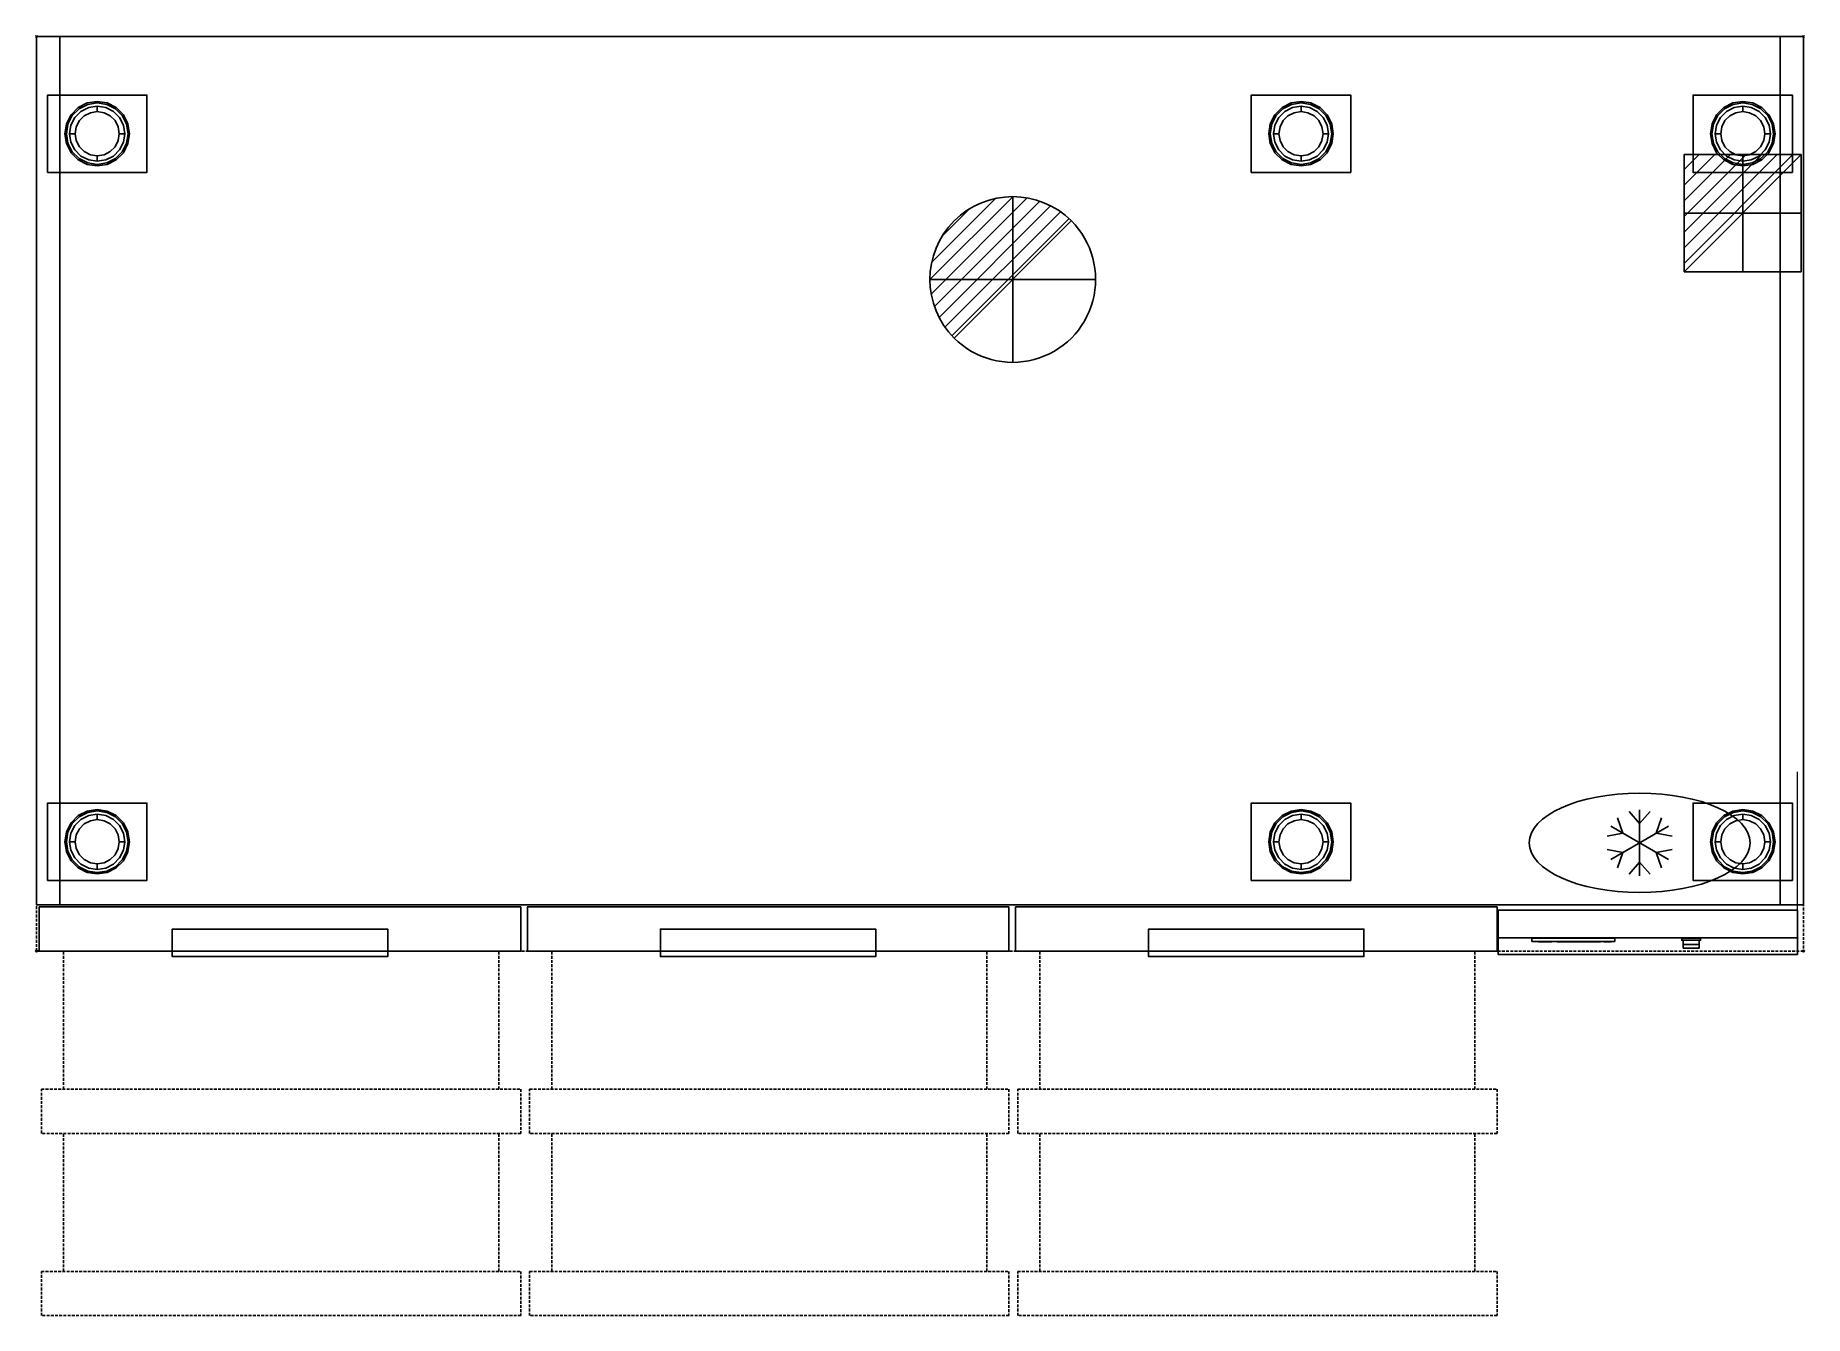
# Model space of a CAD drawing. Extents: x -1 to 1601, y -1027 to 132.
import ezdxf

# ---------------------------------------------------------------- set-up
doc = ezdxf.new("R2010")
doc.units = 0
doc.header["$PDMODE"] = 35
doc.linetypes.add('NASCOSTA', pattern=[0.381, 0.254, -0.127])
doc.layers.get('0').update_dxf_attribs({"lineweight": 13})
for name, color, linetype in [('IQ_200_2D', 1, 'Continuous'), ('IQ_200_3D', 1, 'Continuous'), ('IQ_204_2D', 7, 'Continuous'), ('IQ_204_3D', 7, 'Continuous'), ('IQ_BLUE_3D', 5, 'Continuous'), ('IQ_CON_DRAIN_INT', 7, 'Continuous'), ('IQ_CON_ELECTRICITY_INT', 7, 'Continuous'), ('IQ_GREEN_3D', 3, 'Continuous'), ('IQ_INS_3D', 3, 'Continuous'), ('IQ_RED_3D', 1, 'Continuous')]:
    doc.layers.add(name, color=color, linetype=linetype)

# ---------------------------------------------------------------- blocks, each defined once
blk = doc.blocks.new('ZNS-MC-BASECONTRPAN')
at = {"layer": 'IQ_200_3D'}
blk.add_3dface([(0, 0, -85), (0, 0, 0), (271.5, 0, 0), (271.5, 0, -85)], dxfattribs=at)
at = {"layer": 'IQ_BLUE_3D', "ltscale": 0.7}
blk.add_3dface([(36.5, -3.6, -29.6), (48.7, -3.6, -29.6), (48.7, -3.6, -40), (36.5, -3.6, -40)], dxfattribs=at)
at = {"layer": 'IQ_GREEN_3D', "ltscale": 0.7}
blk.add_3dface([(95.6, -3.6, -31), (102.6, -3.6, -31), (102.6, -3.6, -39), (95.6, -3.6, -39)], dxfattribs=at)
at = {"layer": 'IQ_RED_3D', "ltscale": 0.7}
blk.add_3dface([(53.4, -3.6, -30.1), (92.6, -3.6, -30.1), (92.6, -3.6, -40), (53.4, -3.6, -40)], dxfattribs=at)
at = {"layer": 'IQ_RED_3D'}
for points, invisible_edges in [([(167.6, -6.1, -35), (167.6, -2.2, -35), (167.6, -2.2, -23.8), (167.6, -9.3, -23.8)], 1), ([(167.6, -2.2, -35), (182, -2.2, -35), (182, -2.2, -23.8), (167.6, -2.2, -23.8)], 1), ([(167.6, -6.1, -46.2), (167.6, -2.2, -46.2), (167.6, -2.2, -35), (167.6, -6.1, -35)], 4), ([(167.6, -2.2, -46.2), (182, -2.2, -46.2), (182, -2.2, -35), (167.6, -2.2, -35)], 4), ([(167.6, -6.1, -35), (167.6, -9.3, -23.8), (182, -9.3, -23.8), (182, -6.1, -35)], 8), ([(167.6, -6.1, -46.2), (167.6, -6.1, -35), (182, -6.1, -35), (182, -6.1, -46.2)], 2), ([(182, -6.1, -35), (182, -9.3, -23.8), (182, -2.2, -23.8), (182, -2.2, -35)], 8), ([(182, -6.1, -46.2), (182, -6.1, -35), (182, -2.2, -35), (182, -2.2, -46.2)], 2), ([(192.1, -6.1, -35), (206.5, -6.1, -35), (206.5, -2.2, -35), (192.1, -2.2, -35)], 15), ([(192.1, -6.1, -35), (192.1, -2.2, -35), (206.5, -2.2, -35), (206.5, -6.1, -35)], 15)]:
    blk.add_3dface(points, dxfattribs=dict(at, invisible_edges=invisible_edges))
for points in [[(167.6, -9.3, -23.8), (167.6, -2.2, -23.8), (182, -2.2, -23.8), (182, -9.3, -23.8)], [(167.6, -6.1, -46.2), (182, -6.1, -46.2), (182, -2.2, -46.2), (167.6, -2.2, -46.2)]]:
    blk.add_3dface(points, dxfattribs=at)
at = {"layer": 'IQ_204_3D', "ltscale": 0.7}
mesh = blk.add_polyface(dxfattribs=at)
corners = [(30.6, -3.3, -47.5), (105.6, -3.3, -47.5), (105.6, -0.3, -47.5), (30.6, -0.3, -47.5), (30.6, -3.3, -22.5), (105.6, -3.3, -22.5), (105.6, -0.3, -22.5), (30.6, -0.3, -22.5)]
mesh.append_faces([[corners[k] for k in face] for face in [(0, 3, 2, 1), (4, 5, 6, 7), (0, 1, 5, 4), (3, 7, 6, 2), (0, 4, 7, 3), (1, 2, 6, 5)]])
at = {"layer": 'IQ_204_3D'}
mesh = blk.add_polyface(dxfattribs=at)
corners = [(166.3, -2.2, -47.5), (166.3, -2.2, -22.5), (166.3, -0.3, -22.5), (166.3, -0.3, -47.5), (183.3, -2.2, -47.5), (183.3, -2.2, -22.5), (183.3, -0.3, -22.5), (183.3, -0.3, -47.5)]
mesh.append_faces([[corners[k] for k in face] for face in [(0, 3, 2, 1), (4, 5, 6, 7), (0, 1, 5, 4), (3, 7, 6, 2), (0, 4, 7, 3), (1, 2, 6, 5)]])
blk = doc.blocks.new('ZNS-MC-BASEREFUNIT')
blk.add_line((295.5, 70, 155), (295.5, 195.3, 155))
at = {"layer": 'IQ_200_3D'}
for points in [[(24.5, 70, 155), (24.5, 70, 600), (295.5, 70, 600), (295.5, 70, 155)], [(24.5, 70, 600), (24.5, 30, 600), (295.5, 30, 600), (295.5, 70, 600)], [(24.5, 30, 155), (24.5, 70, 155), (295.5, 70, 155), (295.5, 30, 155)], [(295.5, 30, 500), (24.5, 30, 500), (24.5, 45, 500), (295.5, 45, 500)], [(24.5, 45, 500), (24.5, 45, 585), (295.5, 45, 585), (295.5, 45, 500)], [(24.5, 30, 585), (24.5, 45, 585), (295.5, 45, 585), (295.5, 30, 585)], [(24.5, 30, 500), (24.5, 30, 155), (295.5, 30, 155), (295.5, 30, 500)], [(295.5, 30, 600), (24.5, 30, 600), (24.5, 30, 585), (295.5, 30, 585)]]:
    blk.add_3dface(points, dxfattribs=at)
for points, invisible_edges in [([(24.5, 45, 585), (24.5, 70, 600), (24.5, 70, 155), (24.5, 45, 500)], 5), ([(24.5, 45, 500), (24.5, 30, 500), (24.5, 30, 155), (24.5, 70, 155)], 8), ([(24.5, 70, 600), (24.5, 45, 585), (24.5, 30, 585), (24.5, 30, 600)], 1), ([(295.5, 45, 585), (295.5, 70, 600), (295.5, 70, 155), (295.5, 45, 500)], 5), ([(295.5, 45, 500), (295.5, 30, 500), (295.5, 30, 155), (295.5, 70, 155)], 8), ([(295.5, 70, 600), (295.5, 45, 585), (295.5, 30, 585), (295.5, 30, 600)], 1)]:
    blk.add_3dface(points, dxfattribs=dict(at, invisible_edges=invisible_edges))
blk = doc.blocks.new('*X4')
at = {"color": 0}
for p, q in [((286.774344, 2204.447934), (296.618251, 2214.291842)), ((286.774344, 2205.862148), (295.204037, 2214.291842)), ((286.774344, 2207.276361), (293.789824, 2214.291842)), ((286.774344, 2208.690575), (292.37561, 2214.291842)), ((286.774344, 2210.104788), (290.961397, 2214.291842)), ((286.774344, 2211.519002), (289.547183, 2214.291842)), ((286.774344, 2212.933216), (288.13297, 2214.291842))]:
    blk.add_line(p, q, dxfattribs=at)
blk = doc.blocks.new('ELECTRICITY')
for p, q in [((2.121, 2.121), (-2.121, 2.121)), ((-2.121, 2.121), (-2.121, -2.121)), ((-2.121, -2.121), (2.121, 2.121)), ((2.121, -2.121), (2.121, 2.121)), ((-2.121, -2.121), (2.121, -2.121))]:
    blk.add_line(p, q)
at = {"extrusion": (-1, 0, 0)}
for p, q in [((0, -2.121, 2.121), (0, 2.121, 2.121)), ((0, 2.121, -2.121), (0, -2.121, -2.121)), ((0, 2.121, 2.121), (0, 2.121, -2.121)), ((0, 2.121, -2.121), (0, -2.121, 2.121)), ((0, -2.121, -2.121), (0, -2.121, 2.121))]:
    blk.add_line(p, q, dxfattribs=at)
at = {"extrusion": (0, -1, 0)}
for p, q in [((2.121, 0, 2.121), (-2.121, 0, 2.121)), ((-2.121, 0, -2.121), (2.121, 0, -2.121)), ((-2.121, 0, 2.121), (-2.121, 0, -2.121)), ((-2.121, 0, -2.121), (2.121, 0, 2.121)), ((2.121, 0, -2.121), (2.121, 0, 2.121))]:
    blk.add_line(p, q, dxfattribs=at)
at = {"xscale": 0.4000000000000909, "yscale": 0.4000000000000909, "zscale": 0.4000000000000909}
blk.add_blockref('*X4', (-116.831, -883.595), dxfattribs=at)
at = {"extrusion": (-1, 0, 0), "xscale": 0.3999999999999773, "yscale": 0.3999999999999773, "zscale": 0.3999999999999773}
blk.add_blockref('*X4', (-116.831, -883.595), dxfattribs=at)
at = {"extrusion": (0, -1, 0), "xscale": 0.4000000000000909, "yscale": 0.4000000000000909, "zscale": 0.4000000000000909}
blk.add_blockref('*X4', (-116.831, -883.595), dxfattribs=at)
blk = doc.blocks.new('PQ-MC-LEG200')
at = {"layer": 'IQ_200_3D'}
for points in [[(-45, -35, 198), (-45, 35, 198), (45, 35, 198), (45, -35, 198)], [(-45, -35, 200), (45, -35, 200), (45, 35, 200), (-45, 35, 200)], [(-45, 35, 198), (-45, 35, 200), (45, 35, 200), (45, 35, 198)], [(-45, -35, 198), (-45, -35, 200), (-45, 35, 200), (-45, 35, 198)], [(45, -35, 198), (45, 35, 198), (45, 35, 200), (45, -35, 200)], [(-45, -35, 198), (45, -35, 198), (45, -35, 200), (-45, -35, 200)]]:
    blk.add_3dface(points, dxfattribs=at)
for points, invisible_edges in [([(-27.8, 9, 198), (-27.8, 9, 71), (-23.7, 17.2, 71), (-23.7, 17.2, 198)], 5), ([(-27.8, 9, 71), (-26.5, 8.6, 66), (-22.6, 16.4, 66), (-23.7, 17.2, 71)], 5), ([(-23.7, 17.2, 198), (-23.7, 17.2, 71), (-17.2, 23.7, 71), (-17.2, 23.7, 198)], 5), ([(-23.7, 17.2, 71), (-22.6, 16.4, 66), (-16.4, 22.6, 66), (-17.2, 23.7, 71)], 5), ([(-14.7, 20.2, 66), (-14.7, 20.2, 5), (-20.2, 14.7, 5), (-20.2, 14.7, 66)], 5), ([(-14.7, 20.2, 5), (-13.8, 19, 1.5), (-19, 13.8, 1.5), (-20.2, 14.7, 5)], 7), ([(-13.8, 19, 1.5), (-11.8, 16.2), (-16.2, 11.8), (-19, 13.8, 1.5)], 13), ([(-17.2, 23.7, 198), (-17.2, 23.7, 71), (-9, 27.8, 71), (-9, 27.8, 198)], 5), ([(-17.2, 23.7, 71), (-16.4, 22.6, 66), (-8.6, 26.5, 66), (-9, 27.8, 71)], 5), ([(-7.7, 23.8, 66), (-7.7, 23.8, 5), (-14.7, 20.2, 5), (-14.7, 20.2, 66)], 5), ([(-7.7, 23.8, 5), (-7.3, 22.4, 1.5), (-13.8, 19, 1.5), (-14.7, 20.2, 5)], 7), ([(-7.3, 22.4, 1.5), (-6.2, 19), (-11.8, 16.2), (-13.8, 19, 1.5)], 13), ([(-9, 27.8, 198), (-9, 27.8, 71), (0, 29.2, 71), (0, 29.2, 198)], 1), ([(-9, 27.8, 71), (-8.6, 26.5, 66), (0, 27.9, 66), (0, 29.2, 71)], 1), ([(0, 25, 66), (0, 25, 5), (-7.7, 23.8, 5), (-7.7, 23.8, 66)], 4), ([(0, 25, 5), (0, 23.5, 1.5), (-7.3, 22.4, 1.5), (-7.7, 23.8, 5)], 6), ([(0, 23.5, 1.5), (0, 20), (-6.2, 19), (-7.3, 22.4, 1.5)], 12), ([(0, 29.2, 198), (0, 29.2, 71), (9, 27.8, 71), (9, 27.8, 198)], 4), ([(0, 29.2, 71), (0, 27.9, 66), (8.6, 26.5, 66), (9, 27.8, 71)], 4), ([(7.7, 23.8, 66), (7.7, 23.8, 5), (0, 25, 5), (0, 25, 66)], 1), ([(7.7, 23.8, 5), (7.3, 22.4, 1.5), (0, 23.5, 1.5), (0, 25, 5)], 3), ([(7.3, 22.4, 1.5), (6.2, 19), (0, 20), (0, 23.5, 1.5)], 9), ([(13.8, 19, 1.5), (11.8, 16.2), (6.2, 19), (7.3, 22.4, 1.5)], 13), ([(14.7, 20.2, 5), (13.8, 19, 1.5), (7.3, 22.4, 1.5), (7.7, 23.8, 5)], 7), ([(14.7, 20.2, 66), (14.7, 20.2, 5), (7.7, 23.8, 5), (7.7, 23.8, 66)], 5), ([(9, 27.8, 71), (8.6, 26.5, 66), (16.4, 22.6, 66), (17.2, 23.7, 71)], 5), ([(9, 27.8, 198), (9, 27.8, 71), (17.2, 23.7, 71), (17.2, 23.7, 198)], 5), ([(19, 13.8, 1.5), (16.2, 11.8), (11.8, 16.2), (13.8, 19, 1.5)], 13), ([(20.2, 14.7, 5), (19, 13.8, 1.5), (13.8, 19, 1.5), (14.7, 20.2, 5)], 7), ([(20.2, 14.7, 66), (20.2, 14.7, 5), (14.7, 20.2, 5), (14.7, 20.2, 66)], 5), ([(17.2, 23.7, 71), (16.4, 22.6, 66), (22.6, 16.4, 66), (23.7, 17.2, 71)], 5), ([(17.2, 23.7, 198), (17.2, 23.7, 71), (23.7, 17.2, 71), (23.7, 17.2, 198)], 5), ([(23.7, 17.2, 71), (22.6, 16.4, 66), (26.5, 8.6, 66), (27.8, 9, 71)], 5), ([(23.7, 17.2, 198), (23.7, 17.2, 71), (27.8, 9, 71), (27.8, 9, 198)], 5), ([(-29.2, 0, 198), (-29.2, 0, 71), (-27.8, 9, 71), (-27.8, 9, 198)], 4), ([(-29.2, 0, 71), (-27.9, 0, 66), (-26.5, 8.6, 66), (-27.8, 9, 71)], 4), ([(-27.8, -9, 198), (-27.8, -9, 71), (-29.2, 0, 71), (-29.2, 0, 198)], 1), ([(-27.8, -9, 71), (-26.5, -8.6, 66), (-27.9, 0, 66), (-29.2, 0, 71)], 1), ([(-23.8, 7.7, 66), (-23.8, 7.7, 5), (-25, 0, 5), (-25, 0, 66)], 1), ([(-23.8, 7.7, 5), (-22.4, 7.3, 1.5), (-23.5, 0, 1.5), (-25, 0, 5)], 3), ([(-25, 0, 66), (-25, 0, 5), (-23.8, -7.7, 5), (-23.8, -7.7, 66)], 4), ([(-25, 0, 5), (-23.5, 0, 1.5), (-22.4, -7.3, 1.5), (-23.8, -7.7, 5)], 6), ([(-20.2, 14.7, 66), (-20.2, 14.7, 5), (-23.8, 7.7, 5), (-23.8, 7.7, 66)], 5), ([(-20.2, 14.7, 5), (-19, 13.8, 1.5), (-22.4, 7.3, 1.5), (-23.8, 7.7, 5)], 7), ([(-22.4, 7.3, 1.5), (-19, 6.2), (-20, 0), (-23.5, 0, 1.5)], 9), ([(-23.5, 0, 1.5), (-20, 0), (-19, -6.2), (-22.4, -7.3, 1.5)], 12), ([(-19, 13.8, 1.5), (-16.2, 11.8), (-19, 6.2), (-22.4, 7.3, 1.5)], 13), ([(22.4, 7.3, 1.5), (19, 6.2), (16.2, 11.8), (19, 13.8, 1.5)], 13), ([(23.8, 7.7, 5), (22.4, 7.3, 1.5), (19, 13.8, 1.5), (20.2, 14.7, 5)], 7), ([(23.5, 0, 1.5), (20, 0), (19, 6.2), (22.4, 7.3, 1.5)], 12), ([(22.4, -7.3, 1.5), (19, -6.2), (20, 0), (23.5, 0, 1.5)], 9), ([(23.8, 7.7, 66), (23.8, 7.7, 5), (20.2, 14.7, 5), (20.2, 14.7, 66)], 5), ([(25, 0, 5), (23.5, 0, 1.5), (22.4, 7.3, 1.5), (23.8, 7.7, 5)], 6), ([(23.8, -7.7, 5), (22.4, -7.3, 1.5), (23.5, 0, 1.5), (25, 0, 5)], 3), ([(25, 0, 66), (25, 0, 5), (23.8, 7.7, 5), (23.8, 7.7, 66)], 4), ([(23.8, -7.7, 66), (23.8, -7.7, 5), (25, 0, 5), (25, 0, 66)], 1), ([(27.8, 9, 71), (26.5, 8.6, 66), (27.9, 0, 66), (29.2, 0, 71)], 1), ([(29.2, 0, 71), (27.9, 0, 66), (26.5, -8.6, 66), (27.8, -9, 71)], 4), ([(27.8, 9, 198), (27.8, 9, 71), (29.2, 0, 71), (29.2, 0, 198)], 1), ([(29.2, 0, 198), (29.2, 0, 71), (27.8, -9, 71), (27.8, -9, 198)], 4), ([(-23.7, -17.2, 71), (-22.6, -16.4, 66), (-26.5, -8.6, 66), (-27.8, -9, 71)], 5), ([(-23.7, -17.2, 198), (-23.7, -17.2, 71), (-27.8, -9, 71), (-27.8, -9, 198)], 5), ([(-23.8, -7.7, 5), (-22.4, -7.3, 1.5), (-19, -13.8, 1.5), (-20.2, -14.7, 5)], 7), ([(-23.8, -7.7, 66), (-23.8, -7.7, 5), (-20.2, -14.7, 5), (-20.2, -14.7, 66)], 5), ([(-22.4, -7.3, 1.5), (-19, -6.2), (-16.2, -11.8), (-19, -13.8, 1.5)], 13), ([(-20.2, -14.7, 5), (-19, -13.8, 1.5), (-13.8, -19, 1.5), (-14.7, -20.2, 5)], 7), ([(-20.2, -14.7, 66), (-20.2, -14.7, 5), (-14.7, -20.2, 5), (-14.7, -20.2, 66)], 5), ([(-19, -13.8, 1.5), (-16.2, -11.8), (-11.8, -16.2), (-13.8, -19, 1.5)], 13), ([(13.8, -19, 1.5), (11.8, -16.2), (16.2, -11.8), (19, -13.8, 1.5)], 13), ([(14.7, -20.2, 5), (13.8, -19, 1.5), (19, -13.8, 1.5), (20.2, -14.7, 5)], 7), ([(14.7, -20.2, 66), (14.7, -20.2, 5), (20.2, -14.7, 5), (20.2, -14.7, 66)], 5), ([(19, -13.8, 1.5), (16.2, -11.8), (19, -6.2), (22.4, -7.3, 1.5)], 13), ([(20.2, -14.7, 5), (19, -13.8, 1.5), (22.4, -7.3, 1.5), (23.8, -7.7, 5)], 7), ([(20.2, -14.7, 66), (20.2, -14.7, 5), (23.8, -7.7, 5), (23.8, -7.7, 66)], 5), ([(27.8, -9, 71), (26.5, -8.6, 66), (22.6, -16.4, 66), (23.7, -17.2, 71)], 5), ([(27.8, -9, 198), (27.8, -9, 71), (23.7, -17.2, 71), (23.7, -17.2, 198)], 5), ([(-17.2, -23.7, 71), (-16.4, -22.6, 66), (-22.6, -16.4, 66), (-23.7, -17.2, 71)], 5), ([(-17.2, -23.7, 198), (-17.2, -23.7, 71), (-23.7, -17.2, 71), (-23.7, -17.2, 198)], 5), ([(-9, -27.8, 71), (-8.6, -26.5, 66), (-16.4, -22.6, 66), (-17.2, -23.7, 71)], 5), ([(-9, -27.8, 198), (-9, -27.8, 71), (-17.2, -23.7, 71), (-17.2, -23.7, 198)], 5), ([(-14.7, -20.2, 5), (-13.8, -19, 1.5), (-7.3, -22.4, 1.5), (-7.7, -23.8, 5)], 7), ([(-14.7, -20.2, 66), (-14.7, -20.2, 5), (-7.7, -23.8, 5), (-7.7, -23.8, 66)], 5), ([(-13.8, -19, 1.5), (-11.8, -16.2), (-6.2, -19), (-7.3, -22.4, 1.5)], 13), ([(0, -29.2, 71), (0, -27.9, 66), (-8.6, -26.5, 66), (-9, -27.8, 71)], 4), ([(0, -29.2, 198), (0, -29.2, 71), (-9, -27.8, 71), (-9, -27.8, 198)], 4), ([(-7.7, -23.8, 5), (-7.3, -22.4, 1.5), (0, -23.5, 1.5), (0, -25, 5)], 3), ([(-7.7, -23.8, 66), (-7.7, -23.8, 5), (0, -25, 5), (0, -25, 66)], 1), ([(-7.3, -22.4, 1.5), (-6.2, -19), (0, -20), (0, -23.5, 1.5)], 9), ([(0, -23.5, 1.5), (0, -20), (6.2, -19), (7.3, -22.4, 1.5)], 12), ([(0, -25, 5), (0, -23.5, 1.5), (7.3, -22.4, 1.5), (7.7, -23.8, 5)], 6), ([(0, -25, 66), (0, -25, 5), (7.7, -23.8, 5), (7.7, -23.8, 66)], 4), ([(9, -27.8, 71), (8.6, -26.5, 66), (0, -27.9, 66), (0, -29.2, 71)], 1), ([(9, -27.8, 198), (9, -27.8, 71), (0, -29.2, 71), (0, -29.2, 198)], 1), ([(7.3, -22.4, 1.5), (6.2, -19), (11.8, -16.2), (13.8, -19, 1.5)], 13), ([(7.7, -23.8, 5), (7.3, -22.4, 1.5), (13.8, -19, 1.5), (14.7, -20.2, 5)], 7), ([(7.7, -23.8, 66), (7.7, -23.8, 5), (14.7, -20.2, 5), (14.7, -20.2, 66)], 5), ([(17.2, -23.7, 71), (16.4, -22.6, 66), (8.6, -26.5, 66), (9, -27.8, 71)], 5), ([(17.2, -23.7, 198), (17.2, -23.7, 71), (9, -27.8, 71), (9, -27.8, 198)], 5), ([(23.7, -17.2, 71), (22.6, -16.4, 66), (16.4, -22.6, 66), (17.2, -23.7, 71)], 5), ([(23.7, -17.2, 198), (23.7, -17.2, 71), (17.2, -23.7, 71), (17.2, -23.7, 198)], 5)]:
    blk.add_3dface(points, dxfattribs=dict(at, invisible_edges=invisible_edges))
blk = doc.blocks.new('*X7')
at = {"color": 0}
for p, q in [((313.99, 2209.04), (321.51, 2216.55)), ((314.11, 2207.74), (322.8, 2216.44)), ((314.16, 2210.62), (319.93, 2216.39)), ((314.4, 2206.62), (323.93, 2216.15)), ((314.82, 2205.62), (324.92, 2215.72)), ((315.1, 2212.98), (317.57, 2215.44)), ((315.35, 2204.74), (325.8, 2215.19)), ((315.99, 2203.96), (326.58, 2214.56))]:
    blk.add_line(p, q, dxfattribs=at)
blk = doc.blocks.new('DRAIN')
blk.add_line((-2.121, -2.121), (2.121, 2.121))
at = {"extrusion": (-1, 0, 0)}
blk.add_line((0, 2.121, -2.121), (0, -2.121, 2.121), dxfattribs=at)
at = {"extrusion": (0, -1, 0)}
blk.add_line((-2.121, 0, -2.121), (2.121, 0, 2.121), dxfattribs=at)
for start, end in [(45, 225), (225, 45)]:
    blk.add_arc((0, 0), 3, start, end)
at = {"extrusion": (-1, 0, 0)}
for start, end in [(45, 225), (225, 45)]:
    blk.add_arc((0, 0), 3, start, end, dxfattribs=at)
at = {"extrusion": (0, -1, 0)}
for start, end in [(45, 225), (225, 45)]:
    blk.add_arc((0, 0), 3, start, end, dxfattribs=at)
at = {"xscale": 0.4000000000000909, "yscale": 0.4000000000000909, "zscale": 0.4000000000000909}
blk.add_blockref('*X7', (-128.597, -883.621), dxfattribs=at)
at = {"extrusion": (-1, 0, 0), "xscale": 0.3999999999999773, "yscale": 0.3999999999999773, "zscale": 0.3999999999999773}
blk.add_blockref('*X7', (-128.597, -883.621), dxfattribs=at)
at = {"extrusion": (0, -1, 0), "xscale": 0.4000000000000909, "yscale": 0.4000000000000909, "zscale": 0.4000000000000909}
blk.add_blockref('*X7', (-128.597, -883.621), dxfattribs=at)

msp = doc.modelspace()

# ---------------------------------------------------------------- linework, layer by layer
at = {"layer": 'IQ_200_2D', "color": 7, "linetype": 'NASCOSTA', "ltscale": 10}
msp.add_lwpolyline([(0, 131), (1600, 131), (1600, -697), (0, -697)], close=True, dxfattribs=at)
at = {"layer": 'IQ_200_3D'}
for points, invisible_edges in [([(0, -655, 650), (0, -655, 200), (0, 131, 200), (0, 131, 650)], 8), ([(21, -655, 605), (21, -655, 200), (21, 131, 200), (21, 131, 605)], 8), ([(1579, -655, 605), (1579, -655, 200), (1579, 131, 200), (1579, 131, 605)], 8), ([(1600, -655, 650), (1600, -655, 200), (1600, 131, 200), (1600, 131, 650)], 8), ([(123, -697, 565), (2.5, -697, 430), (438.5, -697, 430), (318, -697, 565)], 5), ([(2.5, -697, 650), (123, -697, 635), (123, -697, 565), (2.5, -697, 430)], 5), ([(2.5, -697, 650), (123, -697, 635), (318, -697, 635), (438.5, -697, 650)], 5), ([(123, -697, 340), (2.5, -697, 205), (438.5, -697, 205), (318, -697, 340)], 5), ([(2.5, -697, 425), (123, -697, 410), (123, -697, 340), (2.5, -697, 205)], 5), ([(2.5, -697, 425), (123, -697, 410), (318, -697, 410), (438.5, -697, 425)], 5), ([(438.5, -697, 650), (318, -697, 635), (318, -697, 565), (438.5, -697, 430)], 5), ([(438.5, -697, 425), (318, -697, 410), (318, -697, 340), (438.5, -697, 205)], 5), ([(565, -697, 565), (444.5, -697, 430), (880.5, -697, 430), (760, -697, 565)], 5), ([(444.5, -697, 650), (565, -697, 635), (565, -697, 565), (444.5, -697, 430)], 5), ([(444.5, -697, 650), (565, -697, 635), (760, -697, 635), (880.5, -697, 650)], 5), ([(565, -697, 340), (444.5, -697, 205), (880.5, -697, 205), (760, -697, 340)], 5), ([(444.5, -697, 425), (565, -697, 410), (565, -697, 340), (444.5, -697, 205)], 5), ([(444.5, -697, 425), (565, -697, 410), (760, -697, 410), (880.5, -697, 425)], 5), ([(880.5, -697, 650), (760, -697, 635), (760, -697, 565), (880.5, -697, 430)], 5), ([(880.5, -697, 425), (760, -697, 410), (760, -697, 340), (880.5, -697, 205)], 5), ([(1007, -697, 565), (886.5, -697, 430), (1322.5, -697, 430), (1202, -697, 565)], 5), ([(886.5, -697, 650), (1007, -697, 635), (1007, -697, 565), (886.5, -697, 430)], 5), ([(886.5, -697, 650), (1007, -697, 635), (1202, -697, 635), (1322.5, -697, 650)], 5), ([(1007, -697, 340), (886.5, -697, 205), (1322.5, -697, 205), (1202, -697, 340)], 5), ([(886.5, -697, 425), (1007, -697, 410), (1007, -697, 340), (886.5, -697, 205)], 5), ([(886.5, -697, 425), (1007, -697, 410), (1202, -697, 410), (1322.5, -697, 425)], 5), ([(1322.5, -697, 650), (1202, -697, 635), (1202, -697, 565), (1322.5, -697, 430)], 5), ([(1322.5, -697, 425), (1202, -697, 410), (1202, -697, 340), (1322.5, -697, 205)], 5)]:
    msp.add_3dface(points, dxfattribs=dict(at, invisible_edges=invisible_edges))
for points in [[(0, 131, 200), (21, 131, 200), (21, 131, 650), (0, 131, 650)], [(0, -655, 200), (21, -655, 200), (21, 131, 200), (0, 131, 200)], [(0, 131, 650), (1600, 131, 650), (1600, -655, 650), (0, -655, 650)], [(21, 131, 650), (1579, 131, 650), (1579, 131, 245), (21, 131, 245)], [(21, 131, 200), (1579, 131, 200), (1579, 131, 245), (21, 131, 245)], [(21, -655, 245), (1579, -655, 245), (1579, 131, 245), (21, 131, 245)], [(21, -655, 200), (1579, -655, 200), (1579, 131, 200), (21, 131, 200)], [(1579, -655, 605), (21, -655, 605), (21, 131, 605), (1579, 131, 605)], [(1579, 131, 200), (1600, 131, 200), (1600, 131, 650), (1579, 131, 650)], [(1579, -655, 200), (1600, -655, 200), (1600, 131, 200), (1579, 131, 200)], [(21, -655, 200), (0, -655, 200), (0, -655, 650), (21, -655, 650)], [(21, -655, 200), (1579, -655, 200), (1579, -655, 245), (21, -655, 245)], [(21, -655, 605), (1579, -655, 605), (1579, -655, 650), (21, -655, 650)], [(1600, -655, 200), (1579, -655, 200), (1579, -655, 650), (1600, -655, 650)], [(2.5, -657, 430), (2.5, -657, 650), (438.5, -657, 650), (438.5, -657, 430)], [(2.5, -657, 650), (2.5, -697, 650), (438.5, -697, 650), (438.5, -657, 650)], [(2.5, -697, 430), (2.5, -657, 430), (438.5, -657, 430), (438.5, -697, 430)], [(2.5, -657, 650), (2.5, -697, 650), (2.5, -697, 430), (2.5, -657, 430)], [(2.5, -657, 205), (2.5, -657, 425), (438.5, -657, 425), (438.5, -657, 205)], [(2.5, -657, 425), (2.5, -697, 425), (438.5, -697, 425), (438.5, -657, 425)], [(2.5, -697, 205), (2.5, -657, 205), (438.5, -657, 205), (438.5, -697, 205)], [(2.5, -657, 425), (2.5, -697, 425), (2.5, -697, 205), (2.5, -657, 205)], [(438.5, -657, 650), (438.5, -697, 650), (438.5, -697, 430), (438.5, -657, 430)], [(438.5, -657, 425), (438.5, -697, 425), (438.5, -697, 205), (438.5, -657, 205)], [(444.5, -657, 430), (444.5, -657, 650), (880.5, -657, 650), (880.5, -657, 430)], [(444.5, -657, 650), (444.5, -697, 650), (880.5, -697, 650), (880.5, -657, 650)], [(444.5, -697, 430), (444.5, -657, 430), (880.5, -657, 430), (880.5, -697, 430)], [(444.5, -657, 650), (444.5, -697, 650), (444.5, -697, 430), (444.5, -657, 430)], [(444.5, -657, 205), (444.5, -657, 425), (880.5, -657, 425), (880.5, -657, 205)], [(444.5, -657, 425), (444.5, -697, 425), (880.5, -697, 425), (880.5, -657, 425)], [(444.5, -697, 205), (444.5, -657, 205), (880.5, -657, 205), (880.5, -697, 205)], [(444.5, -657, 425), (444.5, -697, 425), (444.5, -697, 205), (444.5, -657, 205)], [(880.5, -657, 650), (880.5, -697, 650), (880.5, -697, 430), (880.5, -657, 430)], [(880.5, -657, 425), (880.5, -697, 425), (880.5, -697, 205), (880.5, -657, 205)], [(886.5, -657, 430), (886.5, -657, 650), (1322.5, -657, 650), (1322.5, -657, 430)], [(886.5, -657, 650), (886.5, -697, 650), (1322.5, -697, 650), (1322.5, -657, 650)], [(886.5, -697, 430), (886.5, -657, 430), (1322.5, -657, 430), (1322.5, -697, 430)], [(886.5, -657, 650), (886.5, -697, 650), (886.5, -697, 430), (886.5, -657, 430)], [(886.5, -657, 205), (886.5, -657, 425), (1322.5, -657, 425), (1322.5, -657, 205)], [(886.5, -657, 425), (886.5, -697, 425), (1322.5, -697, 425), (1322.5, -657, 425)], [(886.5, -697, 205), (886.5, -657, 205), (1322.5, -657, 205), (1322.5, -697, 205)], [(886.5, -657, 425), (886.5, -697, 425), (886.5, -697, 205), (886.5, -657, 205)], [(1322.5, -657, 650), (1322.5, -697, 650), (1322.5, -697, 430), (1322.5, -657, 430)], [(1322.5, -657, 425), (1322.5, -697, 425), (1322.5, -697, 205), (1322.5, -657, 205)], [(123, -677, 599.6), (318, -677, 599.6), (318, -697, 565), (123, -697, 565)], [(123, -677, 599.6), (123, -697, 635), (318, -697, 635), (318, -677, 599.6)], [(123, -697, 635), (123, -697, 565), (123, -677, 599.6)], [(123, -677, 374.6), (318, -677, 374.6), (318, -697, 340), (123, -697, 340)], [(123, -677, 374.6), (123, -697, 410), (318, -697, 410), (318, -677, 374.6)], [(123, -697, 410), (123, -697, 340), (123, -677, 374.6)], [(318, -697, 635), (318, -697, 565), (318, -677, 599.6)], [(318, -697, 410), (318, -697, 340), (318, -677, 374.6)], [(565, -677, 599.6), (760, -677, 599.6), (760, -697, 565), (565, -697, 565)], [(565, -677, 599.6), (565, -697, 635), (760, -697, 635), (760, -677, 599.6)], [(565, -697, 635), (565, -697, 565), (565, -677, 599.6)], [(565, -677, 374.6), (760, -677, 374.6), (760, -697, 340), (565, -697, 340)], [(565, -677, 374.6), (565, -697, 410), (760, -697, 410), (760, -677, 374.6)], [(565, -697, 410), (565, -697, 340), (565, -677, 374.6)], [(760, -697, 635), (760, -697, 565), (760, -677, 599.6)], [(760, -697, 410), (760, -697, 340), (760, -677, 374.6)], [(1007, -677, 599.6), (1202, -677, 599.6), (1202, -697, 565), (1007, -697, 565)], [(1007, -677, 599.6), (1007, -697, 635), (1202, -697, 635), (1202, -677, 599.6)], [(1007, -697, 635), (1007, -697, 565), (1007, -677, 599.6)], [(1007, -677, 374.6), (1202, -677, 374.6), (1202, -697, 340), (1007, -697, 340)], [(1007, -677, 374.6), (1007, -697, 410), (1202, -697, 410), (1202, -677, 374.6)], [(1007, -697, 410), (1007, -697, 340), (1007, -677, 374.6)], [(1202, -697, 635), (1202, -697, 565), (1202, -677, 599.6)], [(1202, -697, 410), (1202, -697, 340), (1202, -677, 374.6)], [(123, -697, 635), (123, -702, 635), (318, -702, 635), (318, -697, 635)], [(318, -697, 605), (318, -702, 605), (123, -702, 605), (123, -697, 605)], [(123, -702, 605), (123, -697, 605), (123, -697, 635), (123, -702, 635)], [(123, -697, 410), (123, -702, 410), (318, -702, 410), (318, -697, 410)], [(318, -697, 380), (318, -702, 380), (123, -702, 380), (123, -697, 380)], [(123, -702, 380), (123, -697, 380), (123, -697, 410), (123, -702, 410)], [(123, -702, 635), (123, -702, 605), (318, -702, 605), (318, -702, 635)], [(123, -702, 410), (123, -702, 380), (318, -702, 380), (318, -702, 410)], [(318, -702, 635), (318, -697, 635), (318, -697, 605), (318, -702, 605)], [(318, -702, 410), (318, -697, 410), (318, -697, 380), (318, -702, 380)], [(565, -697, 635), (565, -702, 635), (760, -702, 635), (760, -697, 635)], [(760, -697, 605), (760, -702, 605), (565, -702, 605), (565, -697, 605)], [(565, -702, 605), (565, -697, 605), (565, -697, 635), (565, -702, 635)], [(565, -697, 410), (565, -702, 410), (760, -702, 410), (760, -697, 410)], [(760, -697, 380), (760, -702, 380), (565, -702, 380), (565, -697, 380)], [(565, -702, 380), (565, -697, 380), (565, -697, 410), (565, -702, 410)], [(565, -702, 635), (565, -702, 605), (760, -702, 605), (760, -702, 635)], [(565, -702, 410), (565, -702, 380), (760, -702, 380), (760, -702, 410)], [(760, -702, 635), (760, -697, 635), (760, -697, 605), (760, -702, 605)], [(760, -702, 410), (760, -697, 410), (760, -697, 380), (760, -702, 380)], [(1007, -697, 635), (1007, -702, 635), (1202, -702, 635), (1202, -697, 635)], [(1202, -697, 605), (1202, -702, 605), (1007, -702, 605), (1007, -697, 605)], [(1007, -702, 605), (1007, -697, 605), (1007, -697, 635), (1007, -702, 635)], [(1007, -697, 410), (1007, -702, 410), (1202, -702, 410), (1202, -697, 410)], [(1202, -697, 380), (1202, -702, 380), (1007, -702, 380), (1007, -697, 380)], [(1007, -702, 380), (1007, -697, 380), (1007, -697, 410), (1007, -702, 410)], [(1007, -702, 635), (1007, -702, 605), (1202, -702, 605), (1202, -702, 635)], [(1007, -702, 410), (1007, -702, 380), (1202, -702, 380), (1202, -702, 410)], [(1202, -702, 635), (1202, -697, 635), (1202, -697, 605), (1202, -702, 605)], [(1202, -702, 410), (1202, -697, 410), (1202, -697, 380), (1202, -702, 380)]]:
    msp.add_3dface(points, dxfattribs=at)
at = {"layer": 'IQ_204_2D'}
for p, q in [((1436.4, -590.3), (1431.7, -576.5)), ((1451.6, -581.5), (1442, -570.6)), ((1451.6, -629), (1451.6, -569)), ((1451.6, -581.5), (1461.1, -570.6)), ((1466.7, -590.3), (1471.4, -576.5)), ((1436.4, -590.3), (1422.2, -593.1)), ((1425.6, -614), (1477.6, -584)), ((1425.6, -584), (1477.6, -614)), ((1466.7, -590.3), (1481, -593.1)), ((1436.4, -607.8), (1422.2, -605)), ((1436.4, -607.8), (1431.7, -621.5)), ((1466.7, -607.8), (1481, -605)), ((1466.7, -607.8), (1471.4, -621.5)), ((1451.6, -616.5), (1442, -627.5)), ((1451.6, -616.5), (1461.1, -627.5))]:
    msp.add_line(p, q, dxfattribs=at)
at = {"layer": 'IQ_204_2D', "linetype": 'NASCOSTA', "ltscale": 10}
for p, q in [((24.5, -822), (24.5, -697)), ((418.5, -822), (418.5, -697)), ((466.5, -822), (466.5, -697)), ((860.5, -822), (860.5, -697)), ((908.5, -822), (908.5, -697)), ((1302.5, -822), (1302.5, -697)), ((24.5, -987), (24.5, -862)), ((418.5, -987), (418.5, -862)), ((466.5, -987), (466.5, -862)), ((860.5, -987), (860.5, -862)), ((908.5, -987), (908.5, -862)), ((1302.5, -987), (1302.5, -862))]:
    msp.add_line(p, q, dxfattribs=at)
for points in [[(4.5, -822), (438.5, -822), (438.5, -862), (4.5, -862), (4.5, -822)], [(446.5, -822), (880.5, -822), (880.5, -862), (446.5, -862), (446.5, -822)], [(888.5, -822), (1322.5, -822), (1322.5, -862), (888.5, -862), (888.5, -822)], [(4.5, -987), (438.5, -987), (438.5, -1027), (4.5, -1027), (4.5, -987)], [(446.5, -987), (880.5, -987), (880.5, -1027), (446.5, -1027), (446.5, -987)], [(888.5, -987), (1322.5, -987), (1322.5, -1027), (888.5, -1027), (888.5, -987)]]:
    msp.add_lwpolyline(points, dxfattribs=at)
at = {"layer": 'IQ_204_2D'}
msp.add_ellipse((1451.6, -599), major_axis=(-100, 0), ratio=0.45, dxfattribs=at)
at = {"layer": 'IQ_INS_3D'}
for p in [(0, 131), (1600, 131), (0, -697), (1600, -697)]:
    msp.add_point(p, dxfattribs=at)

# ---------------------------------------------------------------- block references
for name, p in [('PQ-MC-LEG200', (55, 43)), ('PQ-MC-LEG200', (1145, 43)), ('PQ-MC-LEG200', (1545, 43)), ('ZNS-MC-BASEREFUNIT', (1299, -730, 50)), ('PQ-MC-LEG200', (55, -598)), ('PQ-MC-LEG200', (1145, -598)), ('PQ-MC-LEG200', (1545, -598)), ('ZNS-MC-BASECONTRPAN', (1323.5, -685, 635))]:
    msp.add_blockref(name, p)
at = {"layer": 'IQ_CON_DRAIN_INT', "xscale": 25, "yscale": 25, "zscale": 25}
msp.add_blockref('DRAIN', (884, -89), dxfattribs=at)
at = {"layer": 'IQ_CON_ELECTRICITY_INT', "xscale": 25, "yscale": 25, "zscale": 25}
msp.add_blockref('ELECTRICITY', (1545, -29), dxfattribs=at)

doc.saveas('drawing.dxf')
